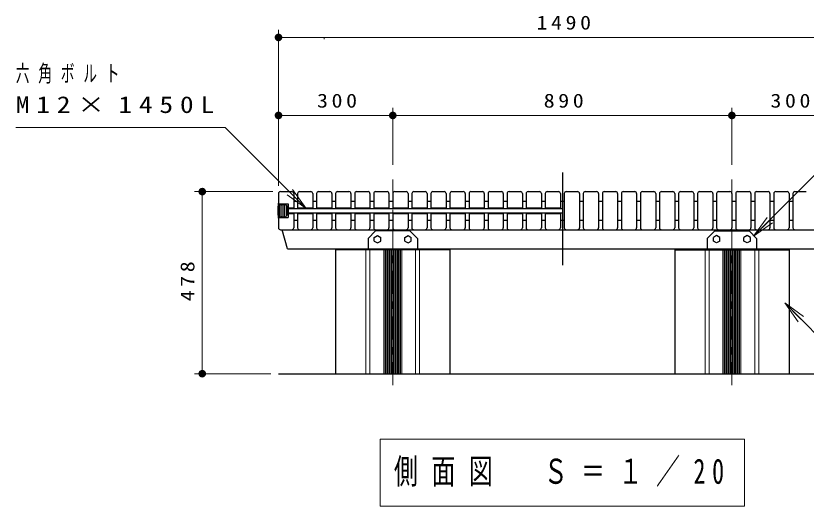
# Model space of a CAD drawing. Units: millimetres on the paper, scale 1:20. Extents: x -365 to 0, y -5 to 257.
# Drawn here: x -172.6 to -68.9, y 62.6 to 127 of the extents above; entities that cross this region are included whole.
import ezdxf

# ---------------------------------------------------------------- set-up
doc = ezdxf.new("R2010")
doc.units = ezdxf.units.MM
doc.linetypes.add('USER2', pattern=[6, 3, -1, 1, -1])
doc.layers.add('1_20', color=7, linetype='Continuous', lineweight=25)
doc.layers.add('CLASS1', color=7, linetype='USER2', lineweight=13)
doc.styles.add('ＭＳ ゴシック', font='')
doc.styles.get('ＭＳ ゴシック').set_extended_font_data('MS Gothic')

# ---------------------------------------------------------------- blocks, each defined once
blk = doc.blocks.new('filled_dot')
at = {"color": 0, "linetype": 'Continuous', "lineweight": -2, "const_width": 1.25}
blk.add_lwpolyline([(-0.625, 0, 1), (0.625, 0, 1)], format="xyb", close=True, dxfattribs=at)

msp = doc.modelspace()

# ---------------------------------------------------------------- linework, layer by layer
at = {"layer": '1_20', "lineweight": 13}
for p, q in [((-138.162, 104.687), (-138.162, 125.185)), ((-138.162, 124.185), (-63.662, 124.185)), ((-123.162, 107.437), (-123.162, 114.937)), ((-78.662, 107.437), (-78.662, 114.937)), ((-138.162, 113.937), (-123.162, 113.937)), ((-123.162, 113.937), (-78.662, 113.937)), ((-78.662, 113.937), (-63.662, 113.937)), ((-138.912, 103.937), (-149.168, 103.937)), ((-148.168, 80.027), (-148.168, 103.937)), ((-134.541, 101.737), (-136.662, 103.858)), ((-136.309, 104.212), (-134.541, 101.737)), ((-134.541, 101.737), (-137.016, 103.505)), ((-75.81, 98.079), (-74.042, 100.554)), ((-75.81, 98.079), (-73.689, 100.201)), ((-73.335, 99.847), (-75.81, 98.079)), ((-126.712, 96.277), (-126.712, 80.027)), ((-126.162, 96.277), (-126.162, 80.027)), ((-124.35, 96.277), (-124.35, 80.027)), ((-124.175, 96.277), (-124.175, 80.027)), ((-124.075, 96.277), (-124.075, 80.027)), ((-123.9, 96.277), (-123.9, 80.027)), ((-123.8, 96.277), (-123.8, 80.027)), ((-123.625, 96.277), (-123.625, 80.027)), ((-123.525, 96.277), (-123.525, 80.027)), ((-123.35, 96.277), (-123.35, 80.027)), ((-123.25, 96.277), (-123.25, 80.027)), ((-123.075, 96.277), (-123.075, 80.027)), ((-122.975, 96.277), (-122.975, 80.027)), ((-122.8, 96.277), (-122.8, 80.027)), ((-122.7, 96.277), (-122.7, 80.027)), ((-122.525, 96.277), (-122.525, 80.027)), ((-122.425, 96.277), (-122.425, 80.027)), ((-122.25, 96.277), (-122.25, 80.027)), ((-122.15, 96.277), (-122.15, 80.027)), ((-121.975, 96.277), (-121.975, 80.027)), ((-120.162, 96.277), (-120.162, 80.027)), ((-119.662, 96.277), (-119.662, 80.027)), ((-82.162, 96.277), (-82.162, 80.027)), ((-81.662, 96.277), (-81.662, 80.027)), ((-79.85, 96.277), (-79.85, 80.027)), ((-79.675, 96.277), (-79.675, 80.027)), ((-79.575, 96.277), (-79.575, 80.027)), ((-79.4, 96.277), (-79.4, 80.027)), ((-79.3, 96.277), (-79.3, 80.027)), ((-79.125, 96.277), (-79.125, 80.027)), ((-79.025, 96.277), (-79.025, 80.027)), ((-78.85, 96.277), (-78.85, 80.027)), ((-78.75, 96.277), (-78.75, 80.027)), ((-78.575, 96.277), (-78.575, 80.027)), ((-78.475, 96.277), (-78.475, 80.027)), ((-78.3, 96.277), (-78.3, 80.027)), ((-78.2, 96.277), (-78.2, 80.027)), ((-78.025, 96.277), (-78.025, 80.027)), ((-77.925, 96.277), (-77.925, 80.027)), ((-77.75, 96.277), (-77.75, 80.027)), ((-77.65, 96.277), (-77.65, 80.027)), ((-77.475, 96.277), (-77.475, 80.027)), ((-75.662, 96.277), (-75.662, 80.027)), ((-75.112, 96.277), (-75.112, 80.027)), ((-69.963, 86.852), (-71.731, 89.326)), ((-71.731, 89.326), (-69.256, 87.559)), ((-71.731, 89.326), (-69.609, 87.205)), ((-139.162, 80.027), (-149.168, 80.027)), ((-124.812, 71.427), (-124.812, 62.627)), ((-77.012, 71.427), (-124.812, 71.427)), ((-77.012, 62.627), (-77.012, 71.427)), ((-124.812, 62.627), (-77.012, 62.627))]:
    msp.add_line(p, q, dxfattribs=at)
at = {"layer": '1_20', "linetype": 'USER2', "lineweight": 13}
for p, q in [((-123.162, 78.527), (-123.162, 106.437)), ((-78.662, 78.527), (-78.662, 106.437))]:
    msp.add_line(p, q, dxfattribs=at)
at = {"layer": '1_20'}
for p, q in [((-100.912, 106.437), (-100.912, 94.261)), ((-137.912, 103.937), (-136.412, 103.937)), ((-135.412, 103.937), (-133.912, 103.937)), ((-132.912, 103.937), (-131.412, 103.937)), ((-130.412, 103.937), (-128.912, 103.937)), ((-127.912, 103.937), (-126.412, 103.937)), ((-125.412, 103.937), (-123.912, 103.937)), ((-122.912, 103.937), (-121.412, 103.937)), ((-120.412, 103.937), (-118.912, 103.937)), ((-117.912, 103.937), (-116.412, 103.937)), ((-115.412, 103.937), (-113.912, 103.937)), ((-112.912, 103.937), (-111.412, 103.937)), ((-110.412, 103.937), (-108.912, 103.937)), ((-107.912, 103.937), (-106.412, 103.937)), ((-105.412, 103.937), (-103.912, 103.937)), ((-102.912, 103.937), (-101.412, 103.937)), ((-100.412, 103.937), (-98.912, 103.937)), ((-97.912, 103.937), (-96.412, 103.937)), ((-95.412, 103.937), (-93.912, 103.937)), ((-92.912, 103.937), (-91.412, 103.937)), ((-90.412, 103.937), (-88.912, 103.937)), ((-87.912, 103.937), (-86.412, 103.937)), ((-85.412, 103.937), (-83.912, 103.937)), ((-82.912, 103.937), (-81.412, 103.937)), ((-80.412, 103.937), (-78.912, 103.937)), ((-77.912, 103.937), (-76.412, 103.937)), ((-75.412, 103.937), (-73.912, 103.937)), ((-72.912, 103.937), (-71.412, 103.937)), ((-70.412, 103.937), (-68.912, 103.937)), ((-138.162, 103.687), (-138.162, 99.187)), ((-136.162, 103.687), (-136.162, 101.737)), ((-136.162, 102.687), (-135.662, 102.687)), ((-135.662, 103.687), (-135.662, 101.737)), ((-133.662, 103.687), (-133.662, 101.737)), ((-133.662, 102.687), (-133.162, 102.687)), ((-133.162, 103.687), (-133.162, 101.737)), ((-131.162, 103.687), (-131.162, 101.737)), ((-131.162, 102.687), (-130.662, 102.687)), ((-130.662, 103.687), (-130.662, 101.737)), ((-128.662, 103.687), (-128.662, 101.737)), ((-128.662, 102.687), (-128.162, 102.687)), ((-128.162, 103.687), (-128.162, 101.737)), ((-126.162, 103.687), (-126.162, 101.737)), ((-126.162, 102.687), (-125.662, 102.687)), ((-125.662, 103.687), (-125.662, 101.737)), ((-123.662, 103.687), (-123.662, 101.737)), ((-123.662, 102.687), (-123.162, 102.687)), ((-123.162, 103.687), (-123.162, 101.737)), ((-121.162, 103.687), (-121.162, 101.737)), ((-121.162, 102.687), (-120.662, 102.687)), ((-120.662, 103.687), (-120.662, 101.737)), ((-118.662, 103.687), (-118.662, 101.737)), ((-118.662, 102.687), (-118.162, 102.687)), ((-118.162, 103.687), (-118.162, 101.737)), ((-116.162, 103.687), (-116.162, 101.737)), ((-116.162, 102.687), (-115.662, 102.687)), ((-115.662, 103.687), (-115.662, 101.737)), ((-113.662, 103.687), (-113.662, 101.737)), ((-113.662, 102.687), (-113.162, 102.687)), ((-113.162, 103.687), (-113.162, 101.737)), ((-111.162, 103.687), (-111.162, 101.737)), ((-111.162, 102.687), (-110.662, 102.687)), ((-110.662, 103.687), (-110.662, 101.737)), ((-108.662, 103.687), (-108.662, 101.737)), ((-108.662, 102.687), (-108.162, 102.687)), ((-108.162, 103.687), (-108.162, 101.737)), ((-106.162, 103.687), (-106.162, 101.737)), ((-106.162, 102.687), (-105.662, 102.687)), ((-105.662, 103.687), (-105.662, 101.737)), ((-103.662, 103.687), (-103.662, 101.737)), ((-103.662, 102.687), (-103.162, 102.687)), ((-103.162, 103.687), (-103.162, 101.737)), ((-101.162, 103.687), (-101.162, 101.737)), ((-101.162, 102.687), (-100.662, 102.687)), ((-100.662, 103.687), (-100.662, 99.187)), ((-98.662, 103.687), (-98.662, 99.187)), ((-98.662, 102.687), (-98.162, 102.687)), ((-98.162, 103.687), (-98.162, 99.187)), ((-96.162, 103.687), (-96.162, 99.187)), ((-96.162, 102.687), (-95.662, 102.687)), ((-95.662, 103.687), (-95.662, 99.187)), ((-93.662, 103.687), (-93.662, 99.187)), ((-93.662, 102.687), (-93.162, 102.687)), ((-93.162, 103.687), (-93.162, 99.187)), ((-91.162, 103.687), (-91.162, 99.187)), ((-91.162, 102.687), (-90.662, 102.687)), ((-90.662, 103.687), (-90.662, 99.187)), ((-88.662, 103.687), (-88.662, 99.187)), ((-88.662, 102.687), (-88.162, 102.687)), ((-88.162, 103.687), (-88.162, 99.187)), ((-86.162, 103.687), (-86.162, 99.187)), ((-86.162, 102.687), (-85.662, 102.687)), ((-85.662, 103.687), (-85.662, 99.187)), ((-83.662, 103.687), (-83.662, 99.187)), ((-83.662, 102.687), (-83.162, 102.687)), ((-83.162, 103.687), (-83.162, 99.187)), ((-81.162, 103.687), (-81.162, 99.187)), ((-81.162, 102.687), (-80.662, 102.687)), ((-80.662, 103.687), (-80.662, 99.187)), ((-78.662, 103.687), (-78.662, 99.187)), ((-78.662, 102.687), (-78.162, 102.687)), ((-78.162, 103.687), (-78.162, 99.187)), ((-76.162, 103.687), (-76.162, 99.187)), ((-76.162, 102.687), (-75.662, 102.687)), ((-75.662, 103.687), (-75.662, 99.187)), ((-73.662, 103.687), (-73.662, 99.187)), ((-73.662, 102.687), (-73.162, 102.687)), ((-73.162, 103.687), (-73.162, 99.187)), ((-71.162, 103.687), (-71.162, 99.187)), ((-71.162, 102.687), (-70.662, 102.687)), ((-70.662, 103.687), (-70.662, 99.187)), ((-138.162, 102.337), (-138.037, 102.337)), ((-138.162, 102.337), (-136.912, 102.337)), ((-138.037, 100.537), (-138.037, 102.337)), ((-138.037, 102.149), (-137.937, 102.149)), ((-137.937, 100.537), (-137.937, 102.337)), ((-137.937, 102.337), (-137.712, 102.149)), ((-137.712, 102.149), (-137.712, 100.724)), ((-137.712, 102.149), (-137.662, 102.149)), ((-137.662, 100.537), (-137.662, 102.337)), ((-137.662, 102.337), (-137.437, 102.149)), ((-137.437, 100.724), (-137.437, 102.149)), ((-137.437, 102.149), (-137.387, 102.149)), ((-137.387, 100.537), (-137.387, 102.337)), ((-137.387, 102.337), (-137.162, 102.149)), ((-137.162, 102.149), (-137.162, 100.724)), ((-137.037, 101.985), (-137.162, 101.985)), ((-137.037, 101.711), (-137.162, 101.711)), ((-136.912, 102.037), (-137.037, 102.037)), ((-137.037, 100.837), (-137.037, 102.037)), ((-136.912, 102.337), (-136.912, 100.537)), ((-136.912, 101.812), (-136.162, 101.812)), ((-136.912, 101.737), (-100.912, 101.737)), ((-135.662, 101.812), (-133.662, 101.812)), ((-133.162, 101.812), (-131.162, 101.812)), ((-130.662, 101.812), (-128.662, 101.812)), ((-128.162, 101.812), (-126.162, 101.812)), ((-125.662, 101.812), (-123.662, 101.812)), ((-123.162, 101.812), (-121.162, 101.812)), ((-120.662, 101.812), (-118.662, 101.812)), ((-118.162, 101.812), (-116.162, 101.812)), ((-115.662, 101.812), (-113.662, 101.812)), ((-113.162, 101.812), (-111.162, 101.812)), ((-110.662, 101.812), (-108.662, 101.812)), ((-108.162, 101.812), (-106.162, 101.812)), ((-105.662, 101.812), (-103.662, 101.812)), ((-103.162, 101.812), (-101.162, 101.812)), ((-138.037, 100.724), (-137.937, 100.724)), ((-137.937, 100.537), (-137.712, 100.724)), ((-137.712, 100.724), (-137.662, 100.724)), ((-137.662, 100.537), (-137.437, 100.724)), ((-137.437, 100.724), (-137.387, 100.724)), ((-137.387, 100.537), (-137.162, 100.724)), ((-137.037, 101.163), (-137.162, 101.163)), ((-137.037, 100.888), (-137.162, 100.888)), ((-136.912, 100.837), (-137.037, 100.837)), ((-136.912, 101.137), (-100.912, 101.137)), ((-136.912, 101.062), (-136.162, 101.062)), ((-136.162, 101.137), (-136.162, 99.187)), ((-135.662, 101.137), (-135.662, 99.187)), ((-135.662, 101.062), (-133.662, 101.062)), ((-133.662, 101.137), (-133.662, 99.187)), ((-133.162, 101.137), (-133.162, 99.187)), ((-133.162, 101.062), (-131.162, 101.062)), ((-131.162, 101.137), (-131.162, 99.187)), ((-130.662, 101.137), (-130.662, 99.187)), ((-130.662, 101.062), (-128.662, 101.062)), ((-128.662, 101.137), (-128.662, 99.187)), ((-128.162, 101.137), (-128.162, 99.187)), ((-128.162, 101.062), (-126.162, 101.062)), ((-126.162, 101.137), (-126.162, 99.187)), ((-125.662, 101.137), (-125.662, 99.187)), ((-125.662, 101.062), (-123.662, 101.062)), ((-123.662, 101.137), (-123.662, 99.187)), ((-123.162, 101.137), (-123.162, 99.187)), ((-123.162, 101.062), (-121.162, 101.062)), ((-121.162, 101.137), (-121.162, 99.187)), ((-120.662, 101.137), (-120.662, 99.187)), ((-120.662, 101.062), (-118.662, 101.062)), ((-118.662, 101.137), (-118.662, 99.187)), ((-118.162, 101.137), (-118.162, 99.187)), ((-118.162, 101.062), (-116.162, 101.062)), ((-116.162, 101.137), (-116.162, 99.187)), ((-115.662, 101.137), (-115.662, 99.187)), ((-115.662, 101.062), (-113.662, 101.062)), ((-113.662, 101.137), (-113.662, 99.187)), ((-113.162, 101.137), (-113.162, 99.187)), ((-113.162, 101.062), (-111.162, 101.062)), ((-111.162, 101.137), (-111.162, 99.187)), ((-110.662, 101.137), (-110.662, 99.187)), ((-110.662, 101.062), (-108.662, 101.062)), ((-108.662, 101.137), (-108.662, 99.187)), ((-108.162, 101.137), (-108.162, 99.187)), ((-108.162, 101.062), (-106.162, 101.062)), ((-106.162, 101.137), (-106.162, 99.187)), ((-105.662, 101.137), (-105.662, 99.187)), ((-105.662, 101.062), (-103.662, 101.062)), ((-103.662, 101.137), (-103.662, 99.187)), ((-103.162, 101.137), (-103.162, 99.187)), ((-103.162, 101.062), (-101.162, 101.062)), ((-101.162, 101.137), (-101.162, 99.187)), ((-138.162, 100.537), (-138.037, 100.537)), ((-138.162, 100.537), (-136.912, 100.537)), ((-136.162, 100.187), (-135.662, 100.187)), ((-133.662, 100.187), (-133.162, 100.187)), ((-131.162, 100.187), (-130.662, 100.187)), ((-128.662, 100.187), (-128.162, 100.187)), ((-126.162, 100.187), (-125.662, 100.187)), ((-123.662, 100.187), (-123.162, 100.187)), ((-121.162, 100.187), (-120.662, 100.187)), ((-118.662, 100.187), (-118.162, 100.187)), ((-116.162, 100.187), (-115.662, 100.187)), ((-113.662, 100.187), (-113.162, 100.187)), ((-111.162, 100.187), (-110.662, 100.187)), ((-108.662, 100.187), (-108.162, 100.187)), ((-106.162, 100.187), (-105.662, 100.187)), ((-103.662, 100.187), (-103.162, 100.187)), ((-101.162, 100.187), (-100.662, 100.187)), ((-98.662, 100.187), (-98.162, 100.187)), ((-96.162, 100.187), (-95.662, 100.187)), ((-93.662, 100.187), (-93.162, 100.187)), ((-91.162, 100.187), (-90.662, 100.187)), ((-88.662, 100.187), (-88.162, 100.187)), ((-86.162, 100.187), (-85.662, 100.187)), ((-83.662, 100.187), (-83.162, 100.187)), ((-81.162, 100.187), (-80.662, 100.187)), ((-78.662, 100.187), (-78.162, 100.187)), ((-76.162, 100.187), (-75.662, 100.187)), ((-73.662, 100.187), (-73.162, 100.187)), ((-71.162, 100.187), (-70.662, 100.187)), ((-137.912, 98.937), (-63.912, 98.937)), ((-136.992, 96.437), (-137.662, 98.937)), ((-126.412, 97.777), (-125.412, 98.777)), ((-120.912, 98.777), (-125.412, 98.777)), ((-120.912, 98.777), (-119.912, 97.777)), ((-80.912, 98.777), (-81.912, 97.777)), ((-80.912, 98.777), (-76.412, 98.777)), ((-75.412, 97.777), (-76.412, 98.777)), ((-126.412, 97.777), (-126.412, 96.437)), ((-125.587, 97.932), (-125.162, 98.177)), ((-125.587, 97.441), (-125.587, 97.932)), ((-125.162, 98.178), (-124.737, 97.932)), ((-124.737, 97.441), (-124.737, 97.932)), ((-121.587, 97.932), (-121.162, 98.178)), ((-121.587, 97.441), (-121.587, 97.932)), ((-121.162, 98.178), (-120.737, 97.932)), ((-120.737, 97.441), (-120.737, 97.932)), ((-119.912, 97.777), (-119.912, 96.437)), ((-81.912, 97.777), (-81.912, 96.437)), ((-80.662, 98.178), (-81.087, 97.932)), ((-81.087, 97.441), (-81.087, 97.932)), ((-80.237, 97.932), (-80.662, 98.178)), ((-80.237, 97.441), (-80.237, 97.932)), ((-76.662, 98.178), (-77.087, 97.932)), ((-77.087, 97.441), (-77.087, 97.932)), ((-76.237, 97.932), (-76.662, 98.177)), ((-76.237, 97.441), (-76.237, 97.932)), ((-75.412, 97.777), (-75.412, 96.437)), ((-125.587, 97.441), (-125.162, 97.196)), ((-125.162, 97.196), (-124.737, 97.441)), ((-121.587, 97.441), (-121.162, 97.196)), ((-121.162, 97.196), (-120.737, 97.441)), ((-80.662, 97.196), (-81.087, 97.441)), ((-80.237, 97.441), (-80.662, 97.196)), ((-76.662, 97.196), (-77.087, 97.441)), ((-76.237, 97.441), (-76.662, 97.196)), ((-136.992, 96.437), (-64.832, 96.437)), ((-130.662, 96.437), (-130.662, 80.027)), ((-115.662, 96.277), (-130.662, 96.277)), ((-115.662, 96.437), (-115.662, 80.027)), ((-86.162, 96.437), (-86.162, 80.027)), ((-86.162, 96.277), (-71.162, 96.277)), ((-71.162, 96.437), (-71.162, 80.027)), ((-138.162, 80.027), (-63.662, 80.027))]:
    msp.add_line(p, q, dxfattribs=at)
at = {"layer": '1_20', "lineweight": 13}
for points in [[(-75.81, 98.079), (-58.132, 115.757), (-27.677, 115.757)], [(-134.541, 101.737), (-145.148, 112.343), (-172.636, 112.343)], [(-71.731, 89.326), (-64.66, 82.255), (-33.342, 82.255)]]:
    msp.add_lwpolyline(points, dxfattribs=at)
at = {"layer": '1_20'}
for centre, radius, start, end in [((-137.912, 103.687), 0.25, 89.99998, 179.99996), ((-136.412, 103.687), 0.25, 0, 89.99998), ((-135.412, 103.687), 0.25, 89.99998, 179.99996), ((-133.912, 103.687), 0.25, 0, 89.99998), ((-132.912, 103.687), 0.25, 89.99998, 179.99996), ((-131.412, 103.687), 0.25, 0, 89.99998), ((-130.412, 103.687), 0.25, 89.99998, 179.99996), ((-128.912, 103.687), 0.25, 0, 89.99998), ((-127.912, 103.687), 0.25, 89.99998, 179.99996), ((-126.412, 103.687), 0.25, 0, 89.99998), ((-125.412, 103.687), 0.25, 89.99998, 179.99996), ((-123.912, 103.687), 0.25, 0, 89.99998), ((-122.912, 103.687), 0.25, 89.99998, 179.99996), ((-121.412, 103.687), 0.25, 0, 89.99998), ((-120.412, 103.687), 0.25, 89.99998, 179.99996), ((-118.912, 103.687), 0.25, 0, 89.99998), ((-117.912, 103.687), 0.25, 89.99998, 179.99996), ((-116.412, 103.687), 0.25, 0, 89.99998), ((-115.412, 103.687), 0.25, 89.99998, 179.99996), ((-113.912, 103.687), 0.25, 0, 89.99998), ((-112.912, 103.687), 0.25, 89.99998, 179.99996), ((-111.412, 103.687), 0.25, 0, 89.99998), ((-110.412, 103.687), 0.25, 89.99998, 179.99996), ((-108.912, 103.687), 0.25, 0, 89.99998), ((-107.912, 103.687), 0.25, 89.99998, 179.99996), ((-106.412, 103.687), 0.25, 0, 89.99998), ((-105.412, 103.687), 0.25, 89.99998, 179.99996), ((-103.912, 103.687), 0.25, 0, 89.99998), ((-102.912, 103.687), 0.25, 89.99998, 179.99996), ((-101.412, 103.687), 0.25, 0, 89.99998), ((-100.412, 103.687), 0.25, 89.99998, 179.99996), ((-98.912, 103.687), 0.25, 0, 89.99998), ((-97.912, 103.687), 0.25, 89.99998, 179.99996), ((-96.412, 103.687), 0.25, 0, 89.99998), ((-95.412, 103.687), 0.25, 89.99998, 179.99996), ((-93.912, 103.687), 0.25, 0, 89.99998), ((-92.912, 103.687), 0.25, 89.99998, 179.99996), ((-91.412, 103.687), 0.25, 0, 89.99998), ((-90.412, 103.687), 0.25, 89.99998, 179.99996), ((-88.912, 103.687), 0.25, 0, 89.99998), ((-87.912, 103.687), 0.25, 89.99998, 179.99996), ((-86.412, 103.687), 0.25, 0, 89.99998), ((-85.412, 103.687), 0.25, 89.99998, 179.99996), ((-83.912, 103.687), 0.25, 0, 89.99998), ((-82.912, 103.687), 0.25, 89.99998, 179.99996), ((-81.412, 103.687), 0.25, 0, 89.99998), ((-80.412, 103.687), 0.25, 89.99998, 179.99996), ((-78.912, 103.687), 0.25, 0, 89.99998), ((-77.912, 103.687), 0.25, 89.99998, 179.99996), ((-76.412, 103.687), 0.25, 0, 89.99998), ((-75.412, 103.687), 0.25, 89.99998, 179.99996), ((-73.912, 103.687), 0.25, 0, 89.99998), ((-72.912, 103.687), 0.25, 89.99998, 179.99996), ((-71.412, 103.687), 0.25, 0, 89.99998), ((-70.412, 103.687), 0.25, 89.99998, 179.99996), ((-119.181, 101.437), 19.056, 177.06339, 182.93659), ((-138.187, 102.412), 0.025, 0, 177.06121), ((-138.187, 100.462), 0.025, 182.93877, 0), ((-137.912, 99.187), 0.25, 179.99998, 270.00003), ((-136.412, 99.187), 0.25, 270.00002, 0), ((-135.412, 99.187), 0.25, 179.99998, 270.00003), ((-133.912, 99.187), 0.25, 270.00002, 0), ((-132.912, 99.187), 0.25, 179.99998, 270.00003), ((-131.412, 99.187), 0.25, 270.00002, 0), ((-130.412, 99.187), 0.25, 179.99998, 270.00003), ((-128.912, 99.187), 0.25, 270.00002, 0), ((-127.912, 99.187), 0.25, 179.99998, 270.00003), ((-126.412, 99.187), 0.25, 270.00002, 0), ((-125.412, 99.187), 0.25, 179.99998, 270.00003), ((-123.912, 99.187), 0.25, 270.00002, 0), ((-122.912, 99.187), 0.25, 179.99998, 270.00003), ((-121.412, 99.187), 0.25, 270.00002, 0), ((-120.412, 99.187), 0.25, 179.99998, 270.00003), ((-118.912, 99.187), 0.25, 270.00002, 0), ((-117.912, 99.187), 0.25, 179.99998, 270.00003), ((-116.412, 99.187), 0.25, 270.00002, 0), ((-115.412, 99.187), 0.25, 179.99998, 270.00003), ((-113.912, 99.187), 0.25, 270.00002, 0), ((-112.912, 99.187), 0.25, 179.99998, 270.00003), ((-111.412, 99.187), 0.25, 270.00002, 0), ((-110.412, 99.187), 0.25, 179.99998, 270.00003), ((-108.912, 99.187), 0.25, 270.00002, 0), ((-107.912, 99.187), 0.25, 179.99998, 270.00003), ((-106.412, 99.187), 0.25, 270.00002, 0), ((-105.412, 99.187), 0.25, 179.99998, 270.00003), ((-103.912, 99.187), 0.25, 270.00002, 0), ((-102.912, 99.187), 0.25, 179.99998, 270.00003), ((-101.412, 99.187), 0.25, 270.00002, 0), ((-100.412, 99.187), 0.25, 179.99998, 270.00003), ((-98.912, 99.187), 0.25, 270.00002, 0), ((-97.912, 99.187), 0.25, 179.99998, 270.00003), ((-96.412, 99.187), 0.25, 270.00002, 0), ((-95.412, 99.187), 0.25, 179.99998, 270.00003), ((-93.912, 99.187), 0.25, 270.00002, 0), ((-92.912, 99.187), 0.25, 179.99998, 270.00003), ((-91.412, 99.187), 0.25, 270.00002, 0), ((-90.412, 99.187), 0.25, 179.99998, 270.00003), ((-88.912, 99.187), 0.25, 270.00002, 0), ((-87.912, 99.187), 0.25, 179.99998, 270.00003), ((-86.412, 99.187), 0.25, 270.00002, 0), ((-85.412, 99.187), 0.25, 179.99998, 270.00003), ((-83.912, 99.187), 0.25, 270.00002, 0), ((-82.912, 99.187), 0.25, 179.99998, 270.00003), ((-81.412, 99.187), 0.25, 270.00002, 0), ((-80.412, 99.187), 0.25, 179.99998, 270.00003), ((-78.912, 99.187), 0.25, 270.00002, 0), ((-77.912, 99.187), 0.25, 179.99998, 270.00003), ((-76.412, 99.187), 0.25, 270.00002, 0), ((-75.412, 99.187), 0.25, 179.99998, 270.00003), ((-73.912, 99.187), 0.25, 270.00002, 0), ((-72.912, 99.187), 0.25, 179.99998, 270.00003), ((-71.412, 99.187), 0.25, 270.00002, 0), ((-70.412, 99.187), 0.25, 179.99998, 270.00003)]:
    msp.add_arc(centre, radius, start, end, dxfattribs=at)
at = {"layer": 'CLASS1'}
msp.add_line((-132.162, 123.937), (-132.162, 124.185), dxfattribs=at)

# ---------------------------------------------------------------- block references
at = {"layer": '1_20', "lineweight": 13, "xscale": 0.4, "yscale": 0.4}
for p in [(-138.162, 124.185), (-138.162, 113.937), (-123.162, 113.937), (-78.662, 113.937)]:
    msp.add_blockref('filled_dot', p, dxfattribs=at)
for p, rotation in [((-123.162, 113.937), 180), ((-78.662, 113.937), 180), ((-148.168, 103.937), 270), ((-148.168, 80.027), 90)]:
    msp.add_blockref('filled_dot', p, dxfattribs=dict(at, rotation=rotation))

# ---------------------------------------------------------------- texts
at = {"layer": '1_20', "style": 'ＭＳ ゴシック'}
for s, insert, char_height, attachment_point in [('\\T1.33;\\W1.15;1490', (-100.489, 125.185), 1.833, 8), ('\\T1.64;\\W0.6;六角ボルト', (-172.636, 119.343), 2.199, 4), ('\\T1.5;\\W1.2;M12×1450L', (-172.636, 115.343), 2.199, 4), ('\\T1.33;\\W1.15;300', (-130.245, 114.937), 1.833, 8), ('\\T1.33;\\W1.15;890', (-100.497, 114.937), 1.833, 8), ('\\T1.33;\\W1.15;300', (-70.745, 114.937), 1.833, 8), ('\\T1.56;\\W0.7;側面図\u3000Ｓ＝１／20', (-100.912, 67.027), 3.299, 5)]:
    msp.add_mtext(s, dxfattribs=dict(at, insert=insert, char_height=char_height, attachment_point=attachment_point))
at = {"layer": '1_20', "insert": (-149.168, 92.398), "char_height": 1.833, "attachment_point": 8, "rotation": 90, "style": 'ＭＳ ゴシック'}
msp.add_mtext('\\T1.33;\\W1.15;478', dxfattribs=at)

doc.saveas('drawing.dxf')
